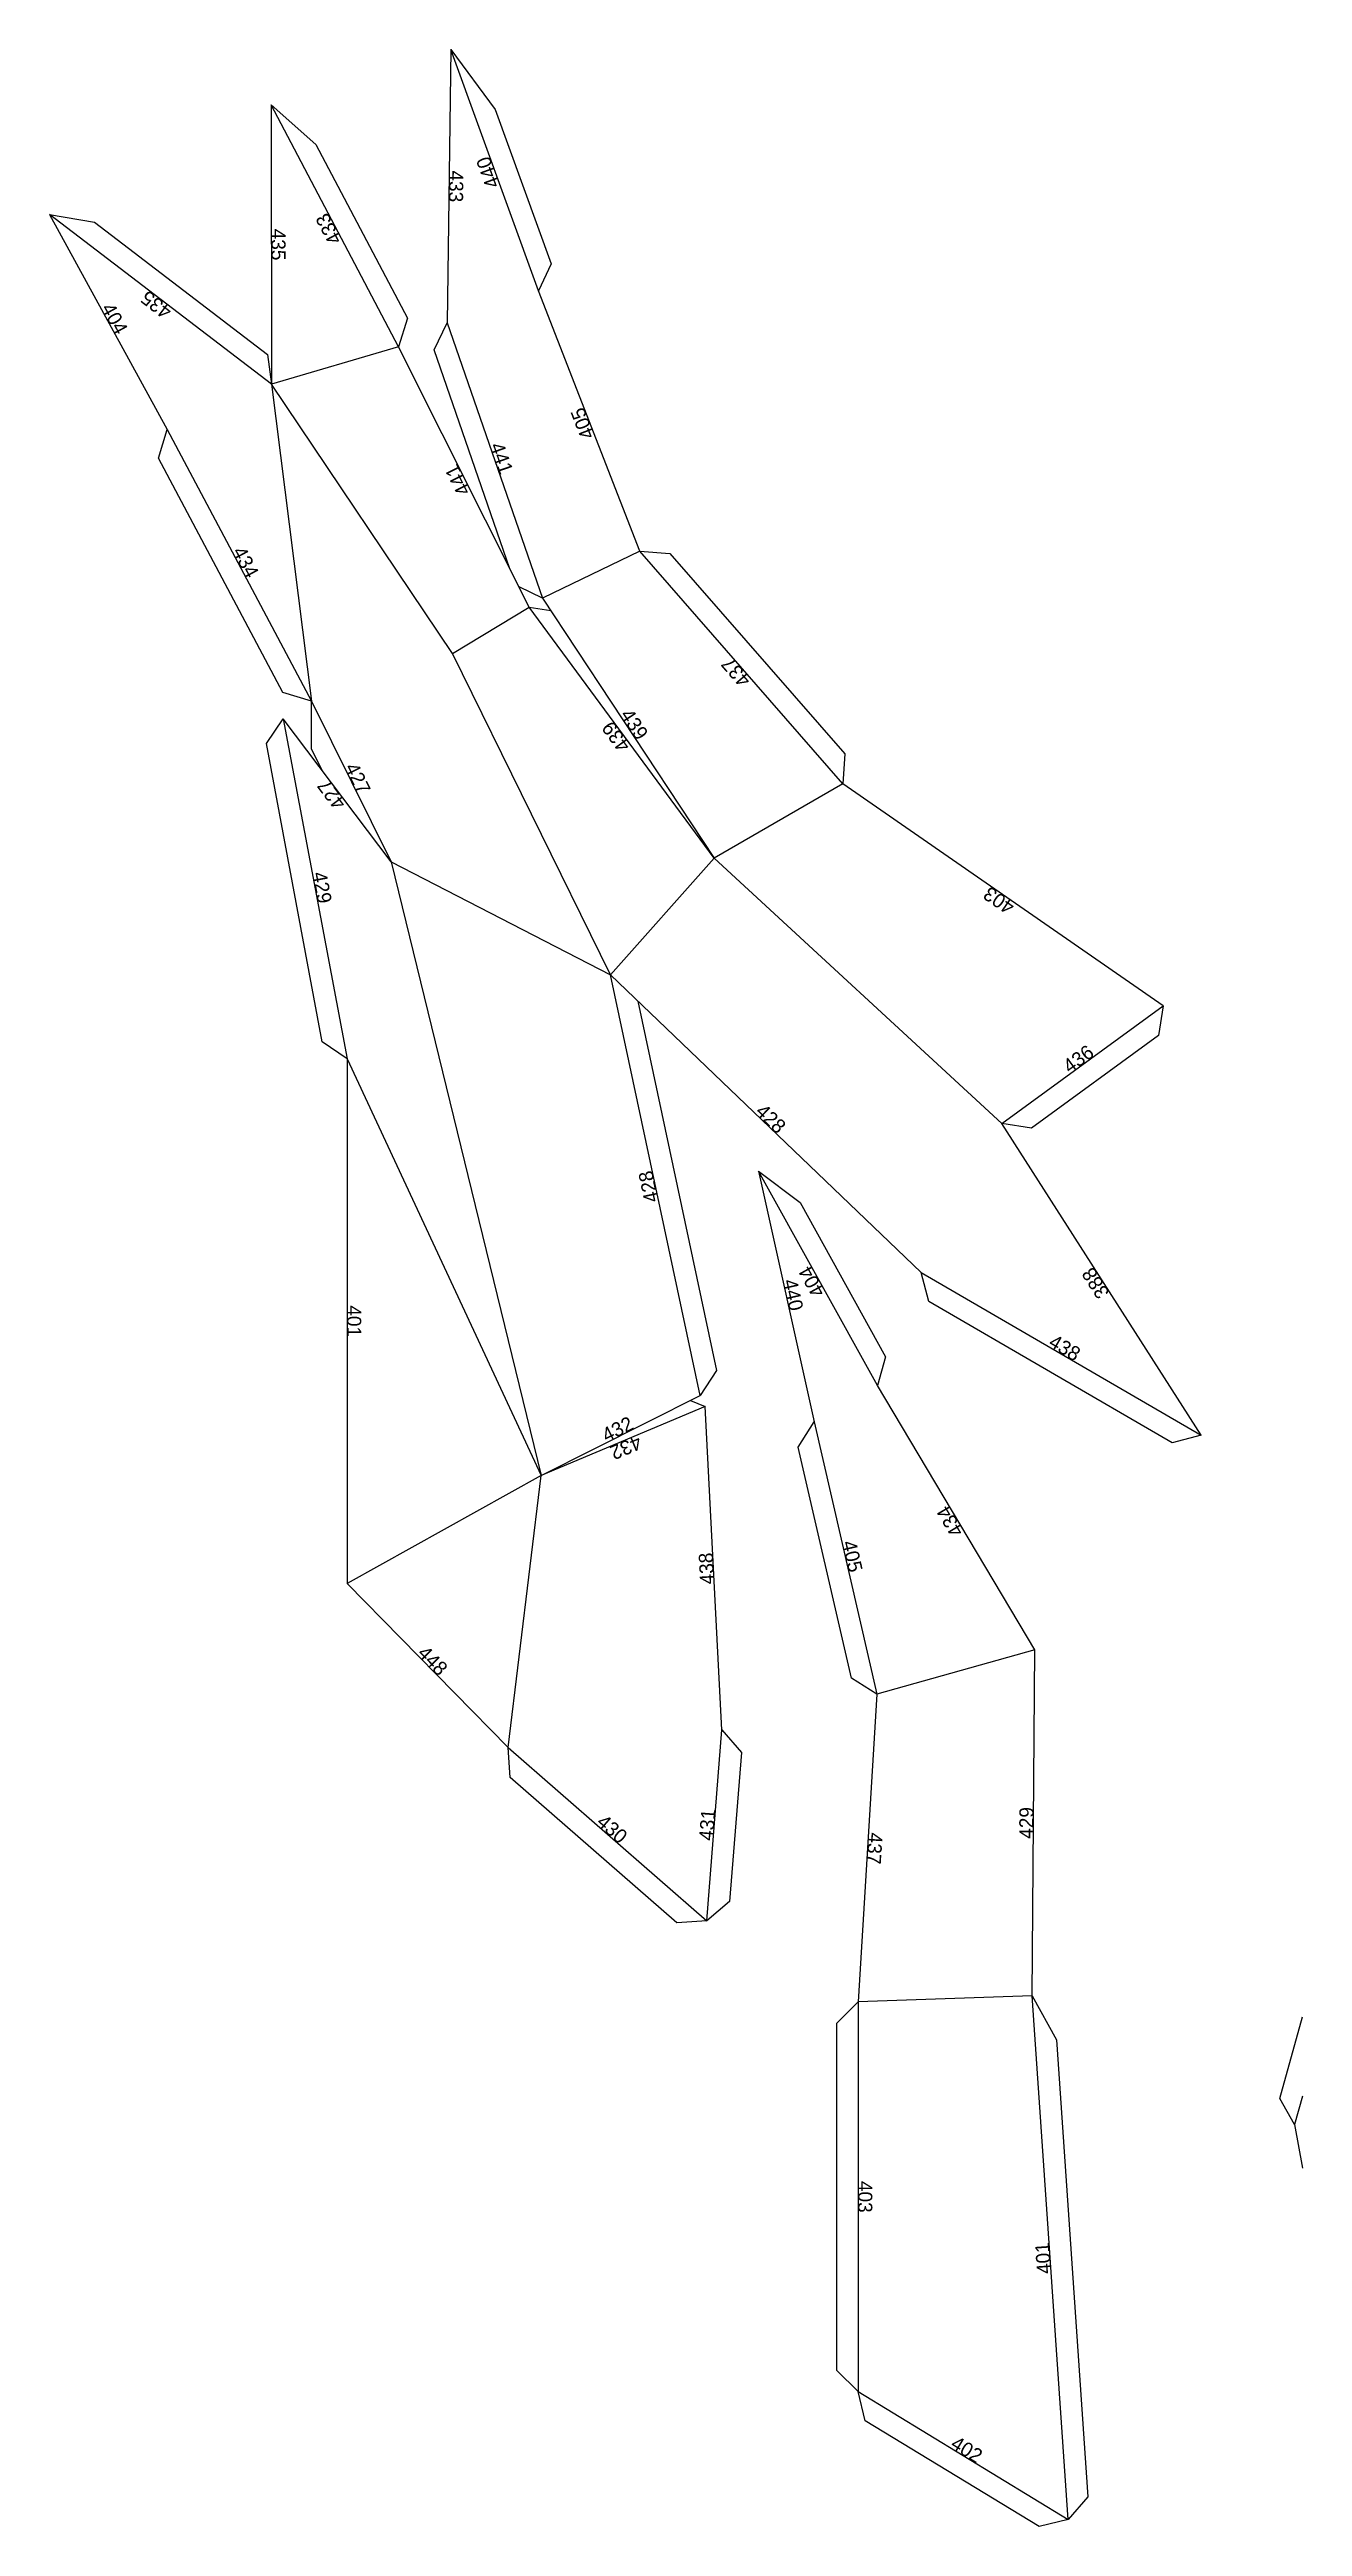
# Model space of a CAD drawing. Extents: x 1204 to 1500, y 9 to 594.
import ezdxf
from ezdxf.enums import TextEntityAlignment as Align

# ---------------------------------------------------------------- set-up
doc = ezdxf.new("R2010")
doc.units = 0

msp = doc.modelspace()

# ---------------------------------------------------------------- linework, layer by layer
at = {"layer": 'CutLine', "color": 8, "linetype": 'CONTINUOUS'}
for p, q in [((1299.007261, 594.059937), (1298.170556, 529.500217)), ((1299.007261, 594.059937), (1309.469136, 579.884715)), ((1256.595467, 580.999233), (1267.194006, 571.615398)), ((1256.595467, 580.999233), (1256.69599, 515.016627)), ((1309.469136, 579.884715), (1322.670954, 543.49738)), ((1267.194006, 571.615398), (1288.794082, 530.637985)), ((1204.314521, 555.140139), (1214.913078, 553.320069)), ((1204.314521, 555.140139), (1232.078207, 504.328249)), ((1214.913078, 553.320069), (1255.767113, 522.026419)), ((1322.670954, 543.49738), (1319.676045, 537.091873)), ((1343.649178, 475.584414), (1319.676045, 537.091873)), ((1288.794082, 530.637985), (1286.702483, 523.883341)), ((1295.08232, 523.13918), (1298.170556, 529.500217)), ((1255.767113, 522.026419), (1256.69599, 515.016627)), ((1317.536134, 462.376095), (1286.702483, 523.883341)), ((1312.980071, 471.464572), (1295.08232, 523.13918)), ((1230.008474, 497.566873), (1232.078207, 504.328249)), ((1259.404378, 442.234771), (1230.008474, 497.566873)), ((1343.649178, 475.584414), (1350.703627, 475.099908)), ((1350.703627, 475.099908), (1391.982437, 427.732813)), ((1320.676357, 464.521187), (1315.104804, 467.226135)), ((1317.536134, 462.376095), (1322.597919, 461.608128)), ((1320.676357, 464.521187), (1361.166073, 403.139358)), ((1266.165754, 440.165037), (1259.404378, 442.234771)), ((1266.156135, 428.926014), (1266.165754, 440.165037)), ((1255.488223, 430.203829), (1259.482687, 436.038575)), ((1284.952822, 402.263138), (1259.482687, 436.038575)), ((1268.683811, 359.724275), (1255.488223, 430.203829)), ((1268.668501, 423.85745), (1266.156135, 428.926014)), ((1391.982437, 427.732813), (1391.49793, 420.678364)), ((1467.134341, 368.262759), (1391.49793, 420.678364)), ((1336.716672, 375.546734), (1410.047454, 305.285711)), ((1343.139124, 369.393138), (1361.717234, 282.14755)), ((1467.134341, 368.262759), (1466.046539, 361.275865)), ((1274.518556, 355.729811), (1268.683811, 359.724275)), ((1466.046539, 361.275865), (1436.046728, 339.359048)), ((1274.518556, 355.729811), (1274.518556, 231.855205)), ((1436.046728, 339.359048), (1429.059834, 340.44685)), ((1476.091902, 266.880213), (1429.059834, 340.44685)), ((1371.641039, 329.233995), (1381.480295, 321.781142)), ((1371.641039, 329.233995), (1384.730828, 270.062917)), ((1381.480295, 321.781142), (1401.632097, 285.368469)), ((1411.856303, 298.449918), (1410.047454, 305.285711)), ((1469.256109, 265.071365), (1411.856303, 298.449918)), ((1361.717234, 282.14755), (1357.868232, 276.21584)), ((1401.632097, 285.368469), (1399.678466, 278.572638)), ((1320.353418, 257.379503), (1357.868232, 276.21584)), ((1355.54933, 275.05151), (1359.065766, 273.612895)), ((1436.859553, 216.151124), (1399.678466, 278.572638)), ((1362.992047, 197.314561), (1359.065766, 273.612895)), ((1380.983217, 264.066634), (1384.730828, 270.062917)), ((1393.578975, 209.48696), (1380.983217, 264.066634)), ((1476.091902, 266.880213), (1469.256109, 265.071365)), ((1274.518556, 231.855205), (1312.572197, 193.09356)), ((1436.218624, 134.449446), (1436.859553, 216.151124)), ((1399.575257, 205.739348), (1393.578975, 209.48696)), ((1399.575257, 205.739348), (1395.127956, 133.045476)), ((1313.048572, 186.038557), (1312.572197, 193.09356)), ((1362.992047, 197.314561), (1367.581309, 191.935094)), ((1367.581309, 191.935094), (1364.793561, 156.766621)), ((1352.35909, 151.700983), (1313.048572, 186.038557)), ((1359.414093, 152.177359), (1352.35909, 151.700983)), ((1364.793561, 156.766621), (1359.414093, 152.177359)), ((1390.127956, 128.045476), (1395.127956, 133.045476)), ((1436.218624, 134.449446), (1441.94285, 124.08896)), ((1494.656368, 110.241972), (1500, 129.565733)), ((1390.127956, 46.022315), (1390.127956, 128.045476)), ((1441.94285, 124.08896), (1449.361773, 16.197894)), ((1498.14286, 104.090194), (1494.656368, 110.241972)), ((1498.14286, 104.090194), (1500, 93.802578)), ((1395.127956, 41.022315), (1390.127956, 46.022315)), ((1396.802118, 34.152295), (1395.127956, 41.022315)), ((1437.846537, 9.192506), (1396.802118, 34.152295)), ((1449.361773, 16.197894), (1444.716557, 10.866668)), ((1444.716557, 10.866668), (1437.846537, 9.192506))]:
    msp.add_line(p, q, dxfattribs=at)
at = {"layer": 'MountainLine', "color": 5, "linetype": 'CONTINUOUS'}
for p, q in [((1343.649178, 475.584414), (1320.676357, 464.521187)), ((1274.518556, 355.729811), (1320.353418, 257.379503)), ((1436.859553, 216.151124), (1399.575257, 205.739348)), ((1312.572197, 193.09356), (1359.414093, 152.177359)), ((1436.218624, 134.449446), (1395.127956, 133.045476)), ((1395.127956, 41.022315), (1444.716557, 10.866668))]:
    msp.add_line(p, q, dxfattribs=at)
at = {"layer": 'ValleyLine', "color": 1, "linetype": 'CONTINUOUS'}
for p, q in [((1319.676045, 537.091873), (1299.007261, 594.059937)), ((1286.702483, 523.883341), (1256.595467, 580.999233)), ((1256.69599, 515.016627), (1204.314521, 555.140139)), ((1298.170556, 529.500217), (1320.676357, 464.521187)), ((1286.702483, 523.883341), (1256.69599, 515.016627)), ((1299.433243, 451.412503), (1256.69599, 515.016627)), ((1256.69599, 515.016627), (1266.165754, 440.165037)), ((1232.078207, 504.328249), (1266.165754, 440.165037)), ((1391.49793, 420.678364), (1343.649178, 475.584414)), ((1299.433243, 451.412503), (1317.536134, 462.376095)), ((1361.166073, 403.139358), (1317.536134, 462.376095)), ((1336.716672, 375.546734), (1299.433243, 451.412503)), ((1266.165754, 440.165037), (1284.952822, 402.263138)), ((1259.482687, 436.038575), (1274.518556, 355.729811)), ((1391.49793, 420.678364), (1361.166073, 403.139358)), ((1284.952822, 402.263138), (1336.716672, 375.546734)), ((1284.952822, 402.263138), (1320.353418, 257.379503)), ((1361.166073, 403.139358), (1336.716672, 375.546734)), ((1361.166073, 403.139358), (1429.059834, 340.44685)), ((1357.868232, 276.21584), (1336.716672, 375.546734)), ((1429.059834, 340.44685), (1467.134341, 368.262759)), ((1399.678466, 278.572638), (1371.641039, 329.233995)), ((1410.047454, 305.285711), (1476.091902, 266.880213)), ((1359.065766, 273.612895), (1320.353418, 257.379503)), ((1384.730828, 270.062917), (1399.575257, 205.739348)), ((1320.353418, 257.379503), (1274.518556, 231.855205)), ((1312.572197, 193.09356), (1320.353418, 257.379503)), ((1359.414093, 152.177359), (1362.992047, 197.314561)), ((1395.127956, 133.045476), (1395.127956, 41.022315)), ((1444.716557, 10.866668), (1436.218624, 134.449446)), ((1500, 110.806026), (1498.14286, 104.090194))]:
    msp.add_line(p, q, dxfattribs=at)

# ---------------------------------------------------------------- texts
at = {"layer": 'Edge ID'}
for s, rotation, p in [('440', 109.941457, (1309.341653, 565.575905)), ('433', 269.257479, (1298.588908, 561.780077)), ('435', -89.912711, (1256.645728, 548.00793)), ('433', 117.79468, (1271.648975, 552.441287)), ('404', -61.347747, (1218.196364, 529.734194)), ('435', 142.548363, (1230.505255, 535.078383)), ('405', 111.293836, (1331.662611, 506.338143)), ('441', -70.896225, (1309.423457, 497.010702)), ('441', 116.624659, (1302.119308, 493.129718)), ('434', -62.01994, (1249.121981, 472.246643)), ('437', 131.071041, (1367.573554, 448.131389)), ('439', 126.372951, (1339.351103, 432.757727)), ('439', -56.589686, (1340.921215, 433.830273)), ('427', 127.020031, (1272.217755, 419.150856)), ('427', -63.633481, (1275.559288, 421.214088)), ('429', -79.395525, (1267.000622, 395.884193)), ('403', 145.27826, (1429.316136, 394.470561)), ('436', 36.150563, (1448.097088, 354.354805)), ('428', -43.775296, (1373.382063, 340.416222)), ('428', 102.02104, (1347.292452, 325.881287)), ('404', 118.961382, (1385.659752, 303.903316)), ('388', 122.591288, (1452.575868, 303.663532)), ('440', -77.525958, (1378.185934, 299.648456)), ('401', -90, (1274.518556, 293.792508)), ('438', -30.178423, (1443.069678, 286.082962)), ('432', 26.66141, (1339.110825, 266.797671)), ('432', 202.749946, (1339.709592, 265.496199)), ('434', 120.779948, (1418.269009, 247.361881)), ('405', -77.004936, (1392.153043, 237.901133)), ('438', 92.945819, (1361.028906, 235.463728)), ('448', -45.528079, (1293.545377, 212.474383)), ('430', -41.137078, (1335.993145, 172.635459)), ('431', 85.467733, (1361.20307, 174.74596)), ('429', 89.550539, (1436.539088, 175.300285)), ('437', 266.499094, (1397.351607, 169.392412)), ('403', -90, (1395.127956, 87.033896)), ('401', 93.933643, (1440.467591, 72.658057)), ('402', -31.304474, (1419.922256, 25.944492))]:
    msp.add_text(s, height=3.36, rotation=rotation, dxfattribs=at).set_placement(p, align=Align.CENTER)

doc.saveas('drawing.dxf')
